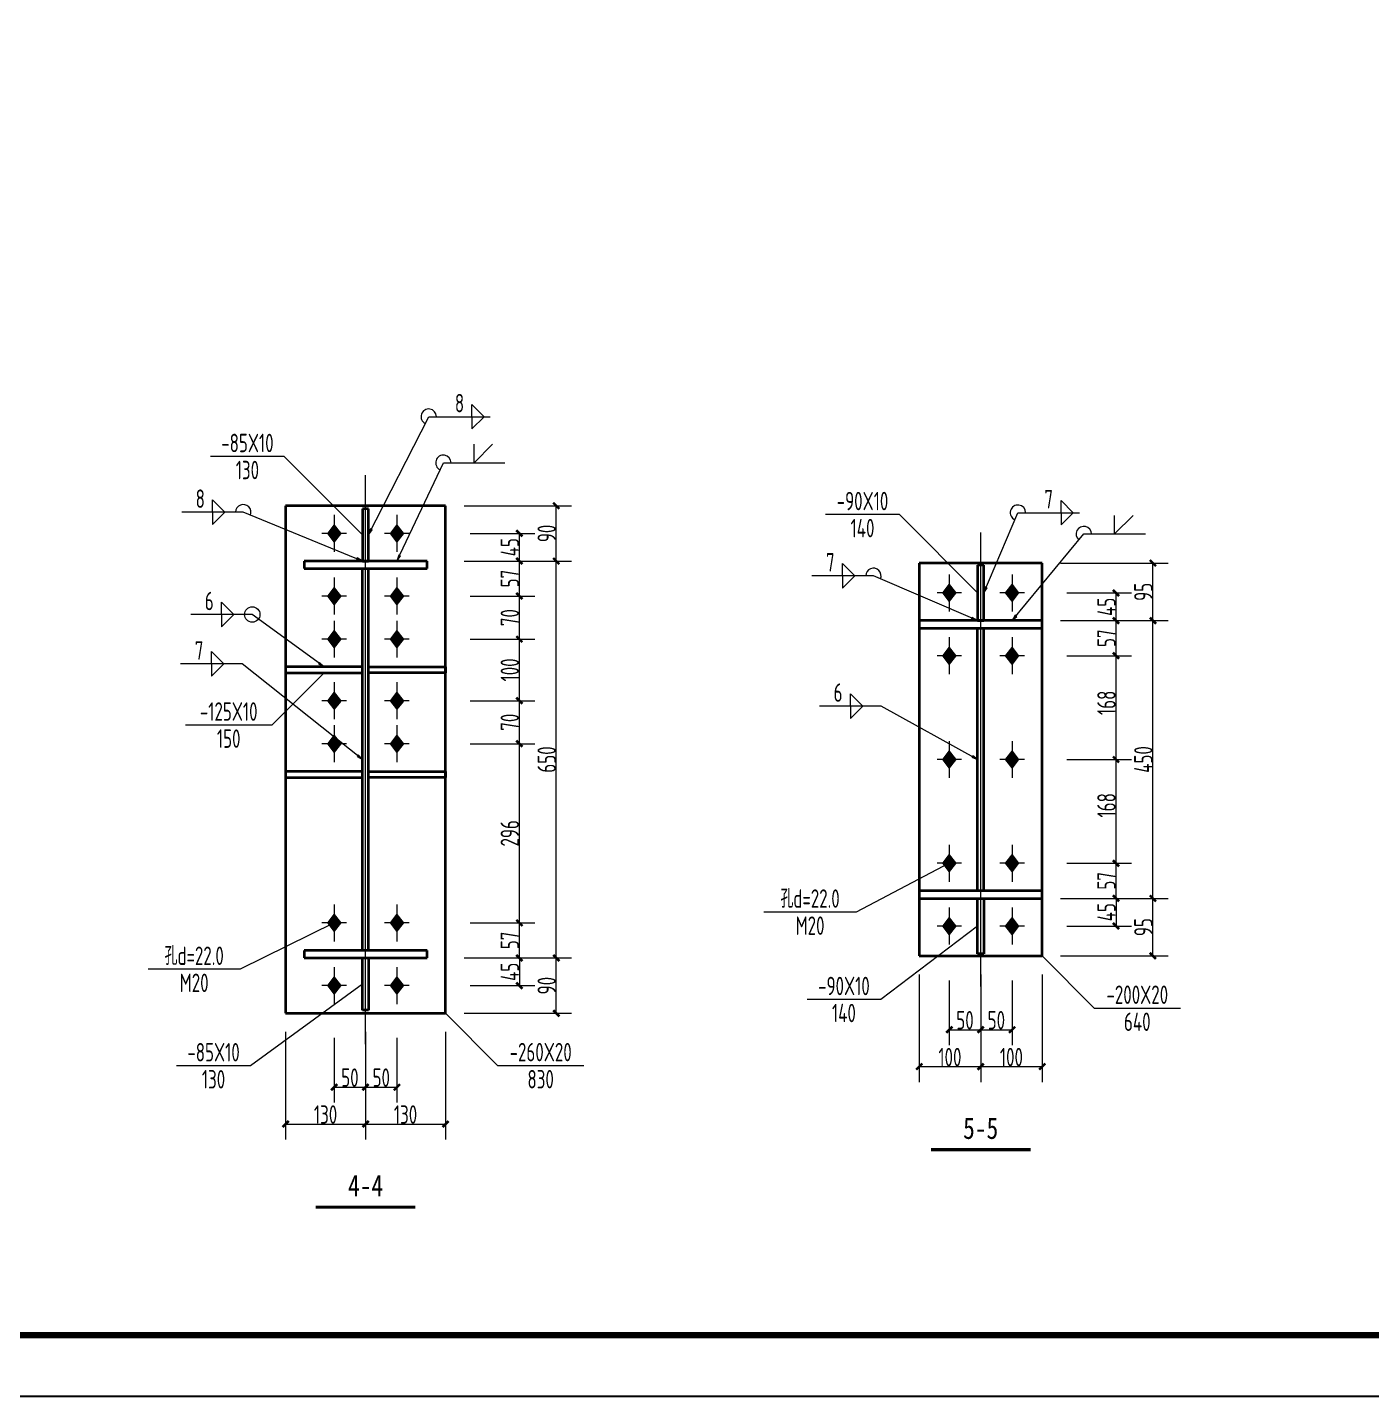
# Model space of a CAD drawing. Extents: x 2303022 to 2899168, y 17226141 to 18257813.
# Drawn here: x 2570717 to 2592571, y 17264101 to 17286360 of the extents above; entities that cross this region are included whole.
import ezdxf
from ezdxf.enums import TextEntityAlignment as Align

# ---------------------------------------------------------------- set-up
doc = ezdxf.new("R2010")
doc.units = 0
doc.header["$LTSCALE"] = 1000
doc.header["$MEASUREMENT"] = 0
doc.linetypes.add('线型6', pattern=[8.75, 5, -1.25, 1.25, -1.25])
for name, color, linetype, lineweight in [('10', 7, 'Continuous', 35), ('20', 2, 'Continuous', 35), ('尺寸标注', 9, 'Continuous', 18), ('焊缝标注', 9, 'Continuous', 18), ('螺栓孔标注', 9, 'Continuous', 18), ('钢板标注', 9, 'Continuous', 18)]:
    doc.layers.add(name, color=color, linetype=linetype, lineweight=lineweight)
doc.layers.add('3T_WOOD', color=21, linetype='Continuous')
doc.layers.add('TK', color=4, linetype='Continuous')
doc.styles.add('FromPkpm', font='Pkpmeng', dxfattribs={"width": 0.7, "bigfont": 'hztxt'})
doc.styles.add('宋体', font='', dxfattribs={"width": 0.8})
doc.styles.get('宋体').set_extended_font_data('SimSun')

# ---------------------------------------------------------------- blocks, each defined once
blk = doc.blocks.new('_ArchTick')
at = {"color": 0, "linetype": 'ByBlock', "const_width": 0.4}
blk.add_lwpolyline([(-0.5, -0.5), (0.5, 0.5)], dxfattribs=at)
blk = doc.blocks.new('GeYuanFrame_52402328', base_point=(20.09, 4.53))
at = {"layer": 'TK'}
blk.add_lwpolyline([(20.09, 4.53), (20.09, 598.53), (1491.09, 598.53), (1491.09, 4.53)], close=True, dxfattribs=at)
at = {"layer": 'TK', "const_width": 1}
blk.add_lwpolyline([(45.09, 588.53), (1481.09, 588.53), (1481.09, 14.53), (45.09, 14.53)], close=True, dxfattribs=at)

msp = doc.modelspace()

# ---------------------------------------------------------------- hatches: boundary and pattern name
at = {"layer": '10'}
for points in [[(2575705.2, 17278264.8), (2575605.2, 17278134.8), (2575705.2, 17278004.8), (2575805.2, 17278134.8)], [(2576725.2, 17278264.8), (2576625.2, 17278134.8), (2576725.2, 17278004.8), (2576825.2, 17278134.8)], [(2575705.2, 17277244.8), (2575605.2, 17277114.8), (2575705.2, 17276984.8), (2575805.2, 17277114.8)], [(2576725.2, 17277244.8), (2576625.2, 17277114.8), (2576725.2, 17276984.8), (2576825.2, 17277114.8)], [(2585705.2, 17277295.6), (2585605.2, 17277165.6), (2585705.2, 17277035.6), (2585805.2, 17277165.6)], [(2586725.2, 17277295.6), (2586625.2, 17277165.6), (2586725.2, 17277035.6), (2586825.2, 17277165.6)], [(2575705.2, 17276544.8), (2575605.2, 17276414.8), (2575705.2, 17276284.8), (2575805.2, 17276414.8)], [(2576725.2, 17276544.8), (2576625.2, 17276414.8), (2576725.2, 17276284.8), (2576825.2, 17276414.8)], [(2585705.2, 17276275.6), (2585605.2, 17276145.6), (2585705.2, 17276015.6), (2585805.2, 17276145.6)], [(2586725.2, 17276275.6), (2586625.2, 17276145.6), (2586725.2, 17276015.6), (2586825.2, 17276145.6)], [(2575705.2, 17275544.8), (2575605.2, 17275414.8), (2575705.2, 17275284.8), (2575805.2, 17275414.8)], [(2576725.2, 17275544.8), (2576625.2, 17275414.8), (2576725.2, 17275284.8), (2576825.2, 17275414.8)], [(2575705.2, 17274844.8), (2575605.2, 17274714.8), (2575705.2, 17274584.8), (2575805.2, 17274714.8)], [(2576725.2, 17274844.8), (2576625.2, 17274714.8), (2576725.2, 17274584.8), (2576825.2, 17274714.8)], [(2585705.2, 17274588.4), (2585605.2, 17274458.4), (2585705.2, 17274328.4), (2585805.2, 17274458.4)], [(2586725.2, 17274588.4), (2586625.2, 17274458.4), (2586725.2, 17274328.4), (2586825.2, 17274458.4)], [(2585705.2, 17272901.3), (2585605.2, 17272771.3), (2585705.2, 17272641.3), (2585805.2, 17272771.3)], [(2586725.2, 17272901.3), (2586625.2, 17272771.3), (2586725.2, 17272641.3), (2586825.2, 17272771.3)], [(2575705.2, 17271932.1), (2575605.2, 17271802.1), (2575705.2, 17271672.1), (2575805.2, 17271802.1)], [(2576725.2, 17271932.1), (2576625.2, 17271802.1), (2576725.2, 17271672.1), (2576825.2, 17271802.1)], [(2585705.2, 17271881.3), (2585605.2, 17271751.3), (2585705.2, 17271621.3), (2585805.2, 17271751.3)], [(2586725.2, 17271881.3), (2586625.2, 17271751.3), (2586725.2, 17271621.3), (2586825.2, 17271751.3)], [(2575705.2, 17270912.1), (2575605.2, 17270782.1), (2575705.2, 17270652.1), (2575805.2, 17270782.1)], [(2576725.2, 17270912.1), (2576625.2, 17270782.1), (2576725.2, 17270652.1), (2576825.2, 17270782.1)]]:
    msp.add_hatch(color=1, dxfattribs=at).paths.add_polyline_path(points)
at = {"layer": '焊缝标注'}
for points in [[(2576265.2, 17278109.8), (2576323.9, 17278192.1), (2576297.2, 17278205.7)], [(2576165.2, 17277684.8), (2576078.4, 17277736.5), (2576067, 17277708.8)], [(2576725.2, 17277684.8), (2576781.5, 17277768.8), (2576754.4, 17277781.6)], [(2586265.2, 17277165.6), (2586318.2, 17277251.7), (2586290.6, 17277263.5)], [(2586165.2, 17276715.6), (2586079.3, 17276768.9), (2586067.4, 17276741.3)], [(2586725.2, 17276715.6), (2586800.6, 17276783), (2586777.5, 17276802.2)], [(2575540.2, 17275964.8), (2575468.3, 17276035.8), (2575450.6, 17276011.5)], [(2576165.2, 17274458.4), (2576096.2, 17274532.4), (2576077.6, 17274508.9)], [(2586165.2, 17274458.4), (2586085, 17274520), (2586070.5, 17274493.8)]]:
    msp.add_hatch(color=256, dxfattribs=at).paths.add_polyline_path(points)

# ---------------------------------------------------------------- linework, layer by layer
at = {"layer": '10', "linetype": '线型6', "lineweight": 18, "ltscale": 100}
for p, q in [((2576215.2, 17269832.1), (2576215.2, 17279082.1)), ((2586215.2, 17270765.6), (2586215.2, 17278151.3))]:
    msp.add_line(p, q, dxfattribs=at)
at = {"layer": '10', "color": 9, "lineweight": 18, "ltscale": 100}
for p, q in [((2575705.2, 17278434.8), (2575705.2, 17277834.8)), ((2576725.2, 17278434.8), (2576725.2, 17277834.8)), ((2575905.2, 17278134.8), (2575505.2, 17278134.8)), ((2576925.2, 17278134.8), (2576525.2, 17278134.8)), ((2575705.2, 17277414.8), (2575705.2, 17276814.8)), ((2576725.2, 17277414.8), (2576725.2, 17276814.8)), ((2585705.2, 17277465.6), (2585705.2, 17276865.6)), ((2586725.2, 17277465.6), (2586725.2, 17276865.6)), ((2585905.2, 17277165.6), (2585505.2, 17277165.6)), ((2586925.2, 17277165.6), (2586525.2, 17277165.6)), ((2575905.2, 17277114.8), (2575505.2, 17277114.8)), ((2576925.2, 17277114.8), (2576525.2, 17277114.8)), ((2575705.2, 17276714.8), (2575705.2, 17276114.8)), ((2576725.2, 17276714.8), (2576725.2, 17276114.8)), ((2575905.2, 17276414.8), (2575505.2, 17276414.8)), ((2576925.2, 17276414.8), (2576525.2, 17276414.8)), ((2585705.2, 17276445.6), (2585705.2, 17275845.6)), ((2586725.2, 17276445.6), (2586725.2, 17275845.6)), ((2585905.2, 17276145.6), (2585505.2, 17276145.6)), ((2586925.2, 17276145.6), (2586525.2, 17276145.6)), ((2575705.2, 17275714.8), (2575705.2, 17275114.8)), ((2576725.2, 17275714.8), (2576725.2, 17275114.8)), ((2575905.2, 17275414.8), (2575505.2, 17275414.8)), ((2576925.2, 17275414.8), (2576525.2, 17275414.8)), ((2575705.2, 17275014.8), (2575705.2, 17274414.8)), ((2576725.2, 17275014.8), (2576725.2, 17274414.8)), ((2575905.2, 17274714.8), (2575505.2, 17274714.8)), ((2576925.2, 17274714.8), (2576525.2, 17274714.8)), ((2585705.2, 17274758.4), (2585705.2, 17274158.4)), ((2586725.2, 17274758.4), (2586725.2, 17274158.4)), ((2585905.2, 17274458.4), (2585505.2, 17274458.4)), ((2586925.2, 17274458.4), (2586525.2, 17274458.4)), ((2585705.2, 17273071.3), (2585705.2, 17272471.3)), ((2586725.2, 17273071.3), (2586725.2, 17272471.3)), ((2585905.2, 17272771.3), (2585505.2, 17272771.3)), ((2586925.2, 17272771.3), (2586525.2, 17272771.3)), ((2575705.2, 17272102.1), (2575705.2, 17271502.1)), ((2576725.2, 17272102.1), (2576725.2, 17271502.1)), ((2585705.2, 17272051.3), (2585705.2, 17271451.3)), ((2586725.2, 17272051.3), (2586725.2, 17271451.3)), ((2575905.2, 17271802.1), (2575505.2, 17271802.1)), ((2576925.2, 17271802.1), (2576525.2, 17271802.1)), ((2585905.2, 17271751.3), (2585505.2, 17271751.3)), ((2586925.2, 17271751.3), (2586525.2, 17271751.3)), ((2575705.2, 17271082.1), (2575705.2, 17270482.1)), ((2576725.2, 17271082.1), (2576725.2, 17270482.1)), ((2575905.2, 17270782.1), (2575505.2, 17270782.1)), ((2576925.2, 17270782.1), (2576525.2, 17270782.1))]:
    msp.add_line(p, q, dxfattribs=at)
at = {"layer": '10', "color": 3, "lineweight": 35, "ltscale": 100}
for p, q in [((2577215.2, 17277684.8), (2575215.2, 17277684.8)), ((2575215.2, 17277684.8), (2575215.2, 17277564.8)), ((2575215.2, 17277564.8), (2577215.2, 17277564.8)), ((2576165.2, 17271352.1), (2576165.2, 17277564.8)), ((2576265.2, 17271352.1), (2576265.2, 17277564.8)), ((2577215.2, 17277564.8), (2577215.2, 17277684.8)), ((2587215.2, 17276715.6), (2585215.2, 17276715.6)), ((2585215.2, 17276715.6), (2585215.2, 17276595.6)), ((2587215.2, 17276595.6), (2587215.2, 17276715.6)), ((2585215.2, 17276595.6), (2587215.2, 17276595.6)), ((2586165.2, 17272321.3), (2586165.2, 17276595.6)), ((2586265.2, 17272321.3), (2586265.2, 17276595.6)), ((2587215.2, 17272321.3), (2585215.2, 17272321.3)), ((2585215.2, 17272321.3), (2585215.2, 17272201.3)), ((2587215.2, 17272201.3), (2587215.2, 17272321.3)), ((2585215.2, 17272201.3), (2587215.2, 17272201.3)), ((2577215.2, 17271352.1), (2575215.2, 17271352.1)), ((2575215.2, 17271352.1), (2575215.2, 17271232.1)), ((2577215.2, 17271232.1), (2577215.2, 17271352.1)), ((2575215.2, 17271232.1), (2577215.2, 17271232.1))]:
    msp.add_line(p, q, dxfattribs=at)
at = {"layer": '10', "color": 1, "linetype": 'Continuous'}
for points in [[(2575705.2, 17278264.8), (2575605.2, 17278134.8), (2575705.2, 17278004.8), (2575805.2, 17278134.8)], [(2576725.2, 17278264.8), (2576625.2, 17278134.8), (2576725.2, 17278004.8), (2576825.2, 17278134.8)], [(2575705.2, 17277244.8), (2575605.2, 17277114.8), (2575705.2, 17276984.8), (2575805.2, 17277114.8)], [(2576725.2, 17277244.8), (2576625.2, 17277114.8), (2576725.2, 17276984.8), (2576825.2, 17277114.8)], [(2585705.2, 17277295.6), (2585605.2, 17277165.6), (2585705.2, 17277035.6), (2585805.2, 17277165.6)], [(2586725.2, 17277295.6), (2586625.2, 17277165.6), (2586725.2, 17277035.6), (2586825.2, 17277165.6)], [(2575705.2, 17276544.8), (2575605.2, 17276414.8), (2575705.2, 17276284.8), (2575805.2, 17276414.8)], [(2576725.2, 17276544.8), (2576625.2, 17276414.8), (2576725.2, 17276284.8), (2576825.2, 17276414.8)], [(2585705.2, 17276275.6), (2585605.2, 17276145.6), (2585705.2, 17276015.6), (2585805.2, 17276145.6)], [(2586725.2, 17276275.6), (2586625.2, 17276145.6), (2586725.2, 17276015.6), (2586825.2, 17276145.6)], [(2575705.2, 17275544.8), (2575605.2, 17275414.8), (2575705.2, 17275284.8), (2575805.2, 17275414.8)], [(2576725.2, 17275544.8), (2576625.2, 17275414.8), (2576725.2, 17275284.8), (2576825.2, 17275414.8)], [(2575705.2, 17274844.8), (2575605.2, 17274714.8), (2575705.2, 17274584.8), (2575805.2, 17274714.8)], [(2576725.2, 17274844.8), (2576625.2, 17274714.8), (2576725.2, 17274584.8), (2576825.2, 17274714.8)], [(2585705.2, 17274588.4), (2585605.2, 17274458.4), (2585705.2, 17274328.4), (2585805.2, 17274458.4)], [(2586725.2, 17274588.4), (2586625.2, 17274458.4), (2586725.2, 17274328.4), (2586825.2, 17274458.4)], [(2585705.2, 17272901.3), (2585605.2, 17272771.3), (2585705.2, 17272641.3), (2585805.2, 17272771.3)], [(2586725.2, 17272901.3), (2586625.2, 17272771.3), (2586725.2, 17272641.3), (2586825.2, 17272771.3)], [(2575705.2, 17271932.1), (2575605.2, 17271802.1), (2575705.2, 17271672.1), (2575805.2, 17271802.1)], [(2576725.2, 17271932.1), (2576625.2, 17271802.1), (2576725.2, 17271672.1), (2576825.2, 17271802.1)], [(2585705.2, 17271881.3), (2585605.2, 17271751.3), (2585705.2, 17271621.3), (2585805.2, 17271751.3)], [(2586725.2, 17271881.3), (2586625.2, 17271751.3), (2586725.2, 17271621.3), (2586825.2, 17271751.3)], [(2575705.2, 17270912.1), (2575605.2, 17270782.1), (2575705.2, 17270652.1), (2575805.2, 17270782.1)], [(2576725.2, 17270912.1), (2576625.2, 17270782.1), (2576725.2, 17270652.1), (2576825.2, 17270782.1)]]:
    msp.add_lwpolyline(points, close=True, dxfattribs=at)
at = {"layer": '10', "lineweight": 35, "ltscale": 100, "const_width": 50}
for points in [[(2585405.2, 17268115.6), (2587025.2, 17268115.6)], [(2575405.2, 17267182.1), (2577025.2, 17267182.1)]]:
    msp.add_lwpolyline(points, dxfattribs=at)
at = {"layer": '20', "lineweight": 35, "ltscale": 100}
for p, q in [((2577515.2, 17278582.1), (2574915.2, 17278582.1)), ((2574915.2, 17278582.1), (2574915.2, 17270332.1)), ((2576265.2, 17278534.8), (2576165.2, 17278534.8)), ((2576165.2, 17278534.8), (2576165.2, 17277684.8)), ((2576265.2, 17277684.8), (2576265.2, 17278534.8)), ((2577515.2, 17270332.1), (2577515.2, 17278582.1)), ((2576165.2, 17277684.8), (2576265.2, 17277684.8)), ((2587215.2, 17277651.3), (2585215.2, 17277651.3)), ((2585215.2, 17277651.3), (2585215.2, 17271265.6)), ((2586265.2, 17277615.6), (2586165.2, 17277615.6)), ((2586165.2, 17277615.6), (2586165.2, 17276715.6)), ((2586265.2, 17276715.6), (2586265.2, 17277615.6)), ((2587215.2, 17271265.6), (2587215.2, 17277651.3)), ((2586165.2, 17276715.6), (2586265.2, 17276715.6)), ((2576165.2, 17275964.8), (2574915.2, 17275964.8)), ((2574915.2, 17275964.8), (2574915.2, 17275864.8)), ((2574915.2, 17275864.8), (2576165.2, 17275864.8)), ((2576165.2, 17275864.8), (2576165.2, 17275964.8)), ((2576265.2, 17275964.8), (2577515.2, 17275964.8)), ((2576265.2, 17275864.8), (2576265.2, 17275964.8)), ((2577515.2, 17275864.8), (2576265.2, 17275864.8)), ((2577515.2, 17275964.8), (2577515.2, 17275864.8)), ((2576165.2, 17274264.8), (2574915.2, 17274264.8)), ((2574915.2, 17274264.8), (2574915.2, 17274164.8)), ((2576165.2, 17274164.8), (2576165.2, 17274264.8)), ((2576265.2, 17274264.8), (2577515.2, 17274264.8)), ((2576265.2, 17274164.8), (2576265.2, 17274264.8)), ((2577515.2, 17274264.8), (2577515.2, 17274164.8)), ((2574915.2, 17274164.8), (2576165.2, 17274164.8)), ((2577515.2, 17274164.8), (2576265.2, 17274164.8)), ((2586165.2, 17272201.3), (2586265.2, 17272201.3)), ((2586165.2, 17271301.3), (2586165.2, 17272201.3)), ((2586265.2, 17272201.3), (2586265.2, 17271301.3)), ((2576165.2, 17271232.1), (2576265.2, 17271232.1)), ((2576165.2, 17270382.1), (2576165.2, 17271232.1)), ((2576265.2, 17271232.1), (2576265.2, 17270382.1)), ((2585215.2, 17271265.6), (2587215.2, 17271265.6)), ((2586265.2, 17271301.3), (2586165.2, 17271301.3)), ((2574915.2, 17270332.1), (2577515.2, 17270332.1)), ((2576265.2, 17270382.1), (2576165.2, 17270382.1))]:
    msp.add_line(p, q, dxfattribs=at)
at = {"layer": '尺寸标注', "linetype": 'Continuous', "lineweight": 18}
for p, q in [((2577815.2, 17278582.1), (2579565.2, 17278582.1)), ((2579315.2, 17277684.8), (2579315.2, 17278582.1)), ((2577915.2, 17278134.8), (2578965.2, 17278134.8)), ((2578715.2, 17277684.8), (2578715.2, 17278134.8)), ((2577815.2, 17277684.8), (2579565.2, 17277684.8)), ((2577815.2, 17277684.8), (2579565.2, 17277684.8)), ((2577915.2, 17277684.8), (2578965.2, 17277684.8)), ((2577915.2, 17277684.8), (2578965.2, 17277684.8)), ((2578715.2, 17277114.8), (2578715.2, 17277684.8)), ((2579315.2, 17271232.1), (2579315.2, 17277684.8)), ((2587515.2, 17277651.3), (2589265.2, 17277651.3)), ((2589015.2, 17276715.6), (2589015.2, 17277651.3)), ((2587615.2, 17277165.6), (2588665.2, 17277165.6)), ((2588415.2, 17276715.6), (2588415.2, 17277165.6)), ((2577915.2, 17277114.8), (2578965.2, 17277114.8)), ((2577915.2, 17277114.8), (2578965.2, 17277114.8)), ((2578715.2, 17276414.8), (2578715.2, 17277114.8)), ((2587515.2, 17276715.6), (2589265.2, 17276715.6)), ((2587515.2, 17276715.6), (2589265.2, 17276715.6)), ((2587615.2, 17276715.6), (2588665.2, 17276715.6)), ((2587615.2, 17276715.6), (2588665.2, 17276715.6)), ((2588415.2, 17276145.6), (2588415.2, 17276715.6)), ((2589015.2, 17272201.3), (2589015.2, 17276715.6)), ((2577915.2, 17276414.8), (2578965.2, 17276414.8)), ((2577915.2, 17276414.8), (2578965.2, 17276414.8)), ((2578715.2, 17275414.8), (2578715.2, 17276414.8)), ((2587615.2, 17276145.6), (2588665.2, 17276145.6)), ((2587615.2, 17276145.6), (2588665.2, 17276145.6)), ((2588415.2, 17272771.3), (2588415.2, 17276145.6)), ((2577915.2, 17275414.8), (2578965.2, 17275414.8)), ((2577915.2, 17275414.8), (2578965.2, 17275414.8)), ((2578715.2, 17274714.8), (2578715.2, 17275414.8)), ((2577915.2, 17274714.8), (2578965.2, 17274714.8)), ((2577915.2, 17274714.8), (2578965.2, 17274714.8)), ((2578715.2, 17271802.1), (2578715.2, 17274714.8)), ((2587615.2, 17274458.4), (2588665.2, 17274458.4)), ((2587615.2, 17274458.4), (2588665.2, 17274458.4)), ((2587615.2, 17272771.3), (2588665.2, 17272771.3)), ((2587615.2, 17272771.3), (2588665.2, 17272771.3)), ((2588415.2, 17272201.3), (2588415.2, 17272771.3)), ((2587515.2, 17272201.3), (2589265.2, 17272201.3)), ((2587515.2, 17272201.3), (2589265.2, 17272201.3)), ((2587615.2, 17272201.3), (2588665.2, 17272201.3)), ((2587615.2, 17272201.3), (2588665.2, 17272201.3)), ((2588415.2, 17272201.3), (2588415.2, 17271751.3)), ((2589015.2, 17271265.6), (2589015.2, 17272201.3)), ((2577915.2, 17271802.1), (2578965.2, 17271802.1)), ((2577915.2, 17271802.1), (2578965.2, 17271802.1)), ((2578715.2, 17271232.1), (2578715.2, 17271802.1)), ((2587615.2, 17271751.3), (2588665.2, 17271751.3)), ((2577815.2, 17271232.1), (2579565.2, 17271232.1)), ((2577815.2, 17271232.1), (2579565.2, 17271232.1)), ((2577915.2, 17271232.1), (2578965.2, 17271232.1)), ((2577915.2, 17271232.1), (2578965.2, 17271232.1)), ((2578715.2, 17271232.1), (2578715.2, 17270782.1)), ((2579315.2, 17270332.1), (2579315.2, 17271232.1)), ((2587515.2, 17271265.6), (2589265.2, 17271265.6)), ((2585215.2, 17270965.6), (2585215.2, 17269215.6)), ((2586215.2, 17270965.6), (2586215.2, 17269215.6)), ((2586215.2, 17270965.6), (2586215.2, 17269215.6)), ((2587215.2, 17270965.6), (2587215.2, 17269215.6)), ((2577915.2, 17270782.1), (2578965.2, 17270782.1)), ((2585705.2, 17270865.6), (2585705.2, 17269815.6)), ((2586215.2, 17270865.6), (2586215.2, 17269815.6)), ((2586215.2, 17270865.6), (2586215.2, 17269815.6)), ((2586725.2, 17270865.6), (2586725.2, 17269815.6)), ((2577815.2, 17270332.1), (2579565.2, 17270332.1)), ((2574915.2, 17270032.1), (2574915.2, 17268282.1)), ((2576215.2, 17270032.1), (2576215.2, 17268282.1)), ((2576215.2, 17270032.1), (2576215.2, 17268282.1)), ((2577515.2, 17270032.1), (2577515.2, 17268282.1)), ((2585705.2, 17270065.6), (2586215.2, 17270065.6)), ((2586215.2, 17270065.6), (2586725.2, 17270065.6)), ((2575705.2, 17269932.1), (2575705.2, 17268882.1)), ((2576215.2, 17269932.1), (2576215.2, 17268882.1)), ((2576215.2, 17269932.1), (2576215.2, 17268882.1)), ((2576725.2, 17269932.1), (2576725.2, 17268882.1)), ((2585215.2, 17269465.6), (2586215.2, 17269465.6)), ((2586215.2, 17269465.6), (2587215.2, 17269465.6)), ((2575705.2, 17269132.1), (2576215.2, 17269132.1)), ((2576215.2, 17269132.1), (2576725.2, 17269132.1)), ((2574915.2, 17268532.1), (2576215.2, 17268532.1)), ((2576215.2, 17268532.1), (2577515.2, 17268532.1))]:
    msp.add_line(p, q, dxfattribs=at)
at = {"layer": '焊缝标注', "lineweight": 18, "ltscale": 100}
for p, q in [((2576265.2, 17278109.8), (2577242.1, 17280031.5)), ((2577242.1, 17280031.5), (2578242.1, 17280031.5)), ((2577942.1, 17280231.5), (2578142.1, 17280031.5)), ((2577942.1, 17280031.5), (2577942.1, 17280231.5)), ((2577942.1, 17279831.5), (2578142.1, 17280031.5)), ((2577942.1, 17280031.5), (2577942.1, 17279831.5)), ((2577979.7, 17279282.3), (2577979.7, 17279582.3)), ((2577979.7, 17279282.3), (2578279.7, 17279582.3)), ((2576725.2, 17277684.8), (2577479.7, 17279282.3)), ((2577479.7, 17279282.3), (2578479.7, 17279282.3)), ((2573927.1, 17278478.3), (2573727.1, 17278678.3)), ((2573727.1, 17278478.3), (2573727.1, 17278678.3)), ((2574227.1, 17278478.3), (2573227.1, 17278478.3)), ((2573927.1, 17278478.3), (2573727.1, 17278278.3)), ((2573727.1, 17278478.3), (2573727.1, 17278278.3)), ((2576165.2, 17277684.8), (2574227.1, 17278478.3)), ((2586265.2, 17277165.6), (2586821.2, 17278470.8)), ((2586821.2, 17278470.8), (2587821.2, 17278470.8)), ((2587521.2, 17278670.8), (2587721.2, 17278470.8)), ((2587521.2, 17278470.8), (2587521.2, 17278670.8)), ((2587521.2, 17278270.8), (2587721.2, 17278470.8)), ((2587521.2, 17278470.8), (2587521.2, 17278270.8)), ((2588392.3, 17278124.3), (2588392.3, 17278424.3)), ((2588392.3, 17278124.3), (2588692.3, 17278424.3)), ((2586725.2, 17276715.6), (2587892.3, 17278124.3)), ((2587892.3, 17278124.3), (2588892.3, 17278124.3)), ((2584171, 17277443.8), (2583971, 17277643.8)), ((2583971, 17277443.8), (2583971, 17277643.8)), ((2584471, 17277443.8), (2583471, 17277443.8)), ((2584171, 17277443.8), (2583971, 17277243.8)), ((2583971, 17277443.8), (2583971, 17277243.8)), ((2586165.2, 17276715.6), (2584471, 17277443.8)), ((2574073.3, 17276815.4), (2573873.3, 17277015.4)), ((2573873.3, 17276815.4), (2573873.3, 17277015.4)), ((2574373.3, 17276815.4), (2573373.3, 17276815.4)), ((2574073.3, 17276815.4), (2573873.3, 17276615.4)), ((2573873.3, 17276815.4), (2573873.3, 17276615.4)), ((2575540.2, 17275964.8), (2574373.3, 17276815.4)), ((2574208.8, 17276011.4), (2573208.8, 17276011.4)), ((2573908.8, 17276011.4), (2573708.8, 17276211.4)), ((2573708.8, 17276011.4), (2573708.8, 17276211.4)), ((2573908.8, 17276011.4), (2573708.8, 17275811.4)), ((2573708.8, 17276011.4), (2573708.8, 17275811.4)), ((2576165.2, 17274458.4), (2574208.8, 17276011.4)), ((2584297, 17275326.7), (2584097, 17275526.7)), ((2584097, 17275326.7), (2584097, 17275526.7)), ((2584597, 17275326.7), (2583597, 17275326.7)), ((2584297, 17275326.7), (2584097, 17275126.7)), ((2584097, 17275326.7), (2584097, 17275126.7)), ((2586165.2, 17274458.4), (2584597, 17275326.7))]:
    msp.add_line(p, q, dxfattribs=at)
at = {"layer": '焊缝标注', "linetype": 'Continuous'}
for points in [[(2576265.2, 17278109.8), (2576323.9, 17278192.1), (2576297.2, 17278205.7)], [(2576165.2, 17277684.8), (2576078.4, 17277736.5), (2576067, 17277708.8)], [(2576725.2, 17277684.8), (2576781.5, 17277768.8), (2576754.4, 17277781.6)], [(2586265.2, 17277165.6), (2586318.2, 17277251.7), (2586290.6, 17277263.5)], [(2586165.2, 17276715.6), (2586079.3, 17276768.9), (2586067.4, 17276741.3)], [(2586725.2, 17276715.6), (2586800.6, 17276783), (2586777.5, 17276802.2)], [(2575540.2, 17275964.8), (2575468.3, 17276035.8), (2575450.6, 17276011.5)], [(2576165.2, 17274458.4), (2576096.2, 17274532.4), (2576077.6, 17274508.9)], [(2586165.2, 17274458.4), (2586085, 17274520), (2586070.5, 17274493.8)]]:
    msp.add_lwpolyline(points, close=True, dxfattribs=at)
at = {"layer": '焊缝标注', "lineweight": 18, "ltscale": 100}
msp.add_circle((2574373.3, 17276815.4), 125, dxfattribs=at)
for centre, start, end in [((2577242.1, 17280031.5), 0, 243.05406), ((2577479.7, 17279282.3), 0, 244.72089), ((2574227.1, 17278478.3), 337.7355, 180), ((2586821.2, 17278470.8), 0, 246.92999), ((2587892.3, 17278124.3), 0, 230.35916), ((2584471, 17277443.8), 336.74216, 180)]:
    msp.add_arc(centre, 125, start, end, dxfattribs=at)
at = {"layer": '螺栓孔标注', "lineweight": 18, "ltscale": 100}
for p, q in [((2585705.2, 17272771.3), (2584191.4, 17271977.3)), ((2575705.2, 17271802.1), (2574178.4, 17271047.5)), ((2584191.4, 17271977.3), (2582691.4, 17271977.3)), ((2574178.4, 17271047.5), (2572678.4, 17271047.5))]:
    msp.add_line(p, q, dxfattribs=at)
at = {"layer": '螺栓孔标注', "ltscale": 100, "const_width": 10}
for points in [[(2585710.2, 17272771.3, 1), (2585700.2, 17272771.3, 1)], [(2575710.2, 17271802.1, 1), (2575700.2, 17271802.1, 1)]]:
    msp.add_lwpolyline(points, format="xyb", close=True, dxfattribs=at)
at = {"layer": '钢板标注', "lineweight": 18, "ltscale": 100}
for p, q in [((2574894, 17279384.1), (2573694, 17279384.1)), ((2576165.2, 17278109.8), (2574894, 17279384.1)), ((2584894, 17278439.9), (2583694, 17278439.9)), ((2586165.2, 17277165.6), (2584894, 17278439.9)), ((2575540.2, 17275864.8), (2574690, 17275017.9)), ((2574690, 17275017.9), (2573290, 17275017.9)), ((2586165.2, 17271751.3), (2584592, 17270556.9)), ((2587215.2, 17271265.6), (2588061.4, 17270414.7)), ((2576165.2, 17270807.1), (2574343.4, 17269479.7)), ((2584592, 17270556.9), (2583392, 17270556.9)), ((2577515.2, 17270332.1), (2578361.4, 17269481.2)), ((2588061.4, 17270414.7), (2589461.4, 17270414.7)), ((2574343.4, 17269479.7), (2573143.4, 17269479.7)), ((2578361.4, 17269481.2), (2579761.4, 17269481.2))]:
    msp.add_line(p, q, dxfattribs=at)
at = {"layer": '钢板标注', "ltscale": 100, "const_width": 10}
for points in [[(2576170.2, 17278109.8, 1), (2576160.2, 17278109.8, 1)], [(2586170.2, 17277165.6, 1), (2586160.2, 17277165.6, 1)], [(2575545.2, 17275864.8, 1), (2575535.2, 17275864.8, 1)], [(2586170.2, 17271751.3, 1), (2586160.2, 17271751.3, 1)], [(2587220.2, 17271265.6, 1), (2587210.2, 17271265.6, 1)], [(2576170.2, 17270807.1, 1), (2576160.2, 17270807.1, 1)], [(2577520.2, 17270332.1, 1), (2577510.2, 17270332.1, 1)]]:
    msp.add_lwpolyline(points, format="xyb", close=True, dxfattribs=at)

# ---------------------------------------------------------------- block references
at = {"layer": '3T_WOOD', "xscale": 100, "yscale": 100, "zscale": 100}
msp.add_blockref('GeYuanFrame_52402328', (2536209.8, 17264101.1), dxfattribs=at)
at = {"layer": '尺寸标注', "linetype": 'Continuous', "lineweight": 18, "xscale": 100, "yscale": 100, "zscale": 100}
for p, rotation in [((2579315.2, 17278582.1), 90), ((2578715.2, 17278134.8), 90), ((2578715.2, 17277684.8), 90), ((2578715.2, 17277684.8), 270), ((2579315.2, 17277684.8), 270), ((2579315.2, 17277684.8), 90), ((2589015.2, 17277651.3), 90), ((2578715.2, 17277114.8), 90), ((2578715.2, 17277114.8), 270), ((2588415.2, 17277165.6), 90), ((2588415.2, 17276715.6), 90), ((2588415.2, 17276715.6), 270), ((2589015.2, 17276715.6), 270), ((2589015.2, 17276715.6), 90), ((2578715.2, 17276414.8), 270), ((2578715.2, 17276414.8), 90), ((2588415.2, 17276145.6), 90), ((2588415.2, 17276145.6), 270), ((2578715.2, 17275414.8), 270), ((2578715.2, 17275414.8), 90), ((2578715.2, 17274714.8), 90), ((2578715.2, 17274714.8), 270), ((2588415.2, 17274458.4), 90), ((2588415.2, 17274458.4), 270), ((2588415.2, 17272771.3), 270), ((2588415.2, 17272771.3), 90), ((2588415.2, 17272201.3), 270), ((2588415.2, 17272201.3), 90), ((2589015.2, 17272201.3), 270), ((2589015.2, 17272201.3), 90), ((2578715.2, 17271802.1), 270), ((2578715.2, 17271802.1), 90), ((2588415.2, 17271751.3), 270), ((2589015.2, 17271265.6), 270), ((2578715.2, 17271232.1), 270), ((2578715.2, 17271232.1), 90), ((2579315.2, 17271232.1), 270), ((2579315.2, 17271232.1), 90), ((2578715.2, 17270782.1), 270), ((2579315.2, 17270332.1), 270), ((2585705.2, 17270065.6), 180), ((2586215.2, 17270065.6), 180), ((2585215.2, 17269465.6), 180), ((2586215.2, 17269465.6), 180), ((2575705.2, 17269132.1), 180), ((2576215.2, 17269132.1), 180), ((2574915.2, 17268532.1), 180), ((2576215.2, 17268532.1), 180)]:
    msp.add_blockref('_ArchTick', p, dxfattribs=dict(at, rotation=rotation))
for p in [(2586215.2, 17270065.6), (2586725.2, 17270065.6), (2586215.2, 17269465.6), (2587215.2, 17269465.6), (2576215.2, 17269132.1), (2576725.2, 17269132.1), (2576215.2, 17268532.1), (2577515.2, 17268532.1)]:
    msp.add_blockref('_ArchTick', p, dxfattribs=at)

# ---------------------------------------------------------------- texts
at = {"layer": '10', "lineweight": 25, "style": '宋体', "width": 0.8}
for s, p in [('5-5', (2586215.2, 17268465.6)), ('4-4', (2576215.2, 17267532.1))]:
    msp.add_text(s, height=350, dxfattribs=at).set_placement(p, align=Align.MIDDLE_CENTER)
at = {"layer": '尺寸标注', "linetype": 'Continuous', "lineweight": 18, "char_height": 300, "attachment_point": 5, "rotation": 90, "style": 'FromPkpm'}
for s, insert in [('\\A1;90', (2579160.2, 17278133.4)), ('\\A1;45', (2578560.2, 17277909.8)), ('\\A1;57', (2578560.2, 17277399.8)), ('\\A1;95', (2588860.2, 17277183.4)), ('\\A1;45', (2588260.2, 17276940.6)), ('\\A1;70', (2578560.2, 17276764.8)), ('\\A1;57', (2588260.2, 17276430.6)), ('\\A1;100', (2578560.2, 17275914.8)), ('\\A1;168', (2588260.2, 17275380.1)), ('\\A1;70', (2578560.2, 17275064.8)), ('\\A1;650', (2579160.2, 17274458.4)), ('\\A1;450', (2588860.2, 17274458.4)), ('\\A1;168', (2588260.2, 17273714)), ('\\A1;296', (2578560.2, 17273258.4)), ('\\A1;57', (2588260.2, 17272486.3)), ('\\A1;45', (2588260.2, 17271976.3)), ('\\A1;95', (2588860.2, 17271733.4)), ('\\A1;57', (2578560.2, 17271517.1)), ('\\A1;45', (2578560.2, 17271007.1)), ('\\A1;90', (2579160.2, 17270782.1))]:
    msp.add_mtext(s, dxfattribs=dict(at, insert=insert))
at = {"layer": '尺寸标注', "linetype": 'Continuous', "lineweight": 18, "char_height": 300, "attachment_point": 5, "style": 'FromPkpm'}
for s, insert in [('\\A1;50', (2585960.2, 17270220.6)), ('\\A1;50', (2586470.2, 17270220.6)), ('\\A1;100', (2585715.2, 17269620.6)), ('\\A1;100', (2586715.2, 17269620.6)), ('\\A1;50', (2575960.2, 17269287.1)), ('\\A1;50', (2576470.2, 17269287.1)), ('\\A1;130', (2575565.2, 17268687.1)), ('\\A1;130', (2576865.2, 17268687.1))]:
    msp.add_mtext(s, dxfattribs=dict(at, insert=insert))
at = {"layer": '焊缝标注', "lineweight": 25, "style": 'FromPkpm', "width": 0.7}
for s, p in [('8', (2577742.1, 17280101.5)), ('8', (2573527.1, 17278548.3)), ('7', (2587321.2, 17278540.8)), ('7', (2583771, 17277513.8)), ('6', (2573673.3, 17276885.4)), ('7', (2573508.8, 17276081.4)), ('6', (2583897, 17275396.7))]:
    msp.add_text(s, height=300, dxfattribs=at).set_placement(p, align=Align.CENTER)
at = {"layer": '螺栓孔标注', "lineweight": 25, "style": 'FromPkpm', "width": 0.7}
for p in [(2583441.4, 17272047.3), (2573428.4, 17271117.5)]:
    msp.add_text('孔d=22.0', height=300, dxfattribs=at).set_placement(p, align=Align.CENTER)
for p in [(2583441.4, 17271907.3), (2573428.4, 17270977.5)]:
    msp.add_text('M20', height=300, dxfattribs=at).set_placement(p, align=Align.TOP_CENTER)
at = {"layer": '钢板标注', "lineweight": 25, "style": 'FromPkpm', "width": 0.7}
for s, p in [('-85X10', (2574294, 17279454.1)), ('-90X10', (2584294, 17278509.9)), ('-125X10', (2573990, 17275087.9)), ('-90X10', (2583992, 17270626.9)), ('-200X20', (2588761.4, 17270484.7)), ('-85X10', (2573743.4, 17269549.7)), ('-260X20', (2579061.4, 17269551.2))]:
    msp.add_text(s, height=300, dxfattribs=at).set_placement(p, align=Align.CENTER)
for s, p in [('130', (2574294, 17279314.1)), ('140', (2584294, 17278369.9)), ('150', (2573990, 17274947.9)), ('140', (2583992, 17270486.9)), ('640', (2588761.4, 17270344.7)), ('130', (2573743.4, 17269409.7)), ('830', (2579061.4, 17269411.2))]:
    msp.add_text(s, height=300, dxfattribs=at).set_placement(p, align=Align.TOP_CENTER)

doc.saveas('drawing.dxf')
